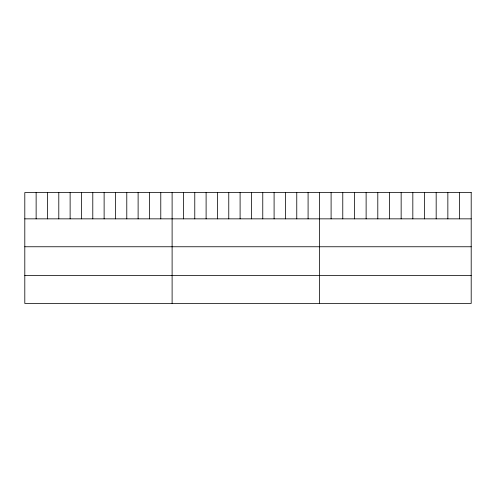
<?xml version="1.0" encoding="UTF-8"?>
<svg xmlns="http://www.w3.org/2000/svg" width="496" height="496" viewBox="0 0 496 496"><rect width="100%" height="100%" fill="white"/><g stroke="black" fill="none" stroke-linecap="round" stroke-linejoin="round"><path stroke-width="0.74" d="M24.8 218.848L471.2 218.848M24.8 246.76L471.2 246.76M24.8 275.528L471.2 275.528M459.525 192.553L459.525 218.848M447.851 192.553L447.851 218.848M436.176 192.553L436.176 218.848M424.502 192.553L424.502 218.848M412.827 192.553L412.827 218.848M401.152 192.553L401.152 218.848M389.472 192.553L389.472 218.848M377.797 192.553L377.797 218.848M366.122 192.553L366.122 218.848M354.448 192.553L354.448 218.848M342.773 192.553L342.773 218.848M331.099 192.553L331.099 218.848M319.424 192.553L319.424 303.447M308.09 192.553L308.09 218.848M296.763 192.553L296.763 218.848M285.429 192.553L285.429 218.848M274.096 192.553L274.096 218.848M262.768 192.553L262.768 218.848M251.435 192.553L251.435 218.848M240.101 192.553L240.101 218.848M228.768 192.553L228.768 218.848M217.44 192.553L217.44 218.848M206.107 192.553L206.107 218.848M194.773 192.553L194.773 218.848M183.446 192.553L183.446 218.848M172.112 192.553L172.112 303.447M160.778 192.553L160.778 218.848M149.451 192.553L149.451 218.848M138.117 192.553L138.117 218.848M126.784 192.553L126.784 218.848M115.456 192.553L115.456 218.848M104.123 192.553L104.123 218.848M92.789 192.553L92.789 218.848M81.456 192.553L81.456 218.848M70.128 192.553L70.128 218.848M58.795 192.553L58.795 218.848M47.461 192.553L47.461 218.848M36.134 192.553L36.134 218.848M471.2 192.553L24.8 192.553L24.8 303.447L471.2 303.447L471.2 192.553"/></g></svg>
